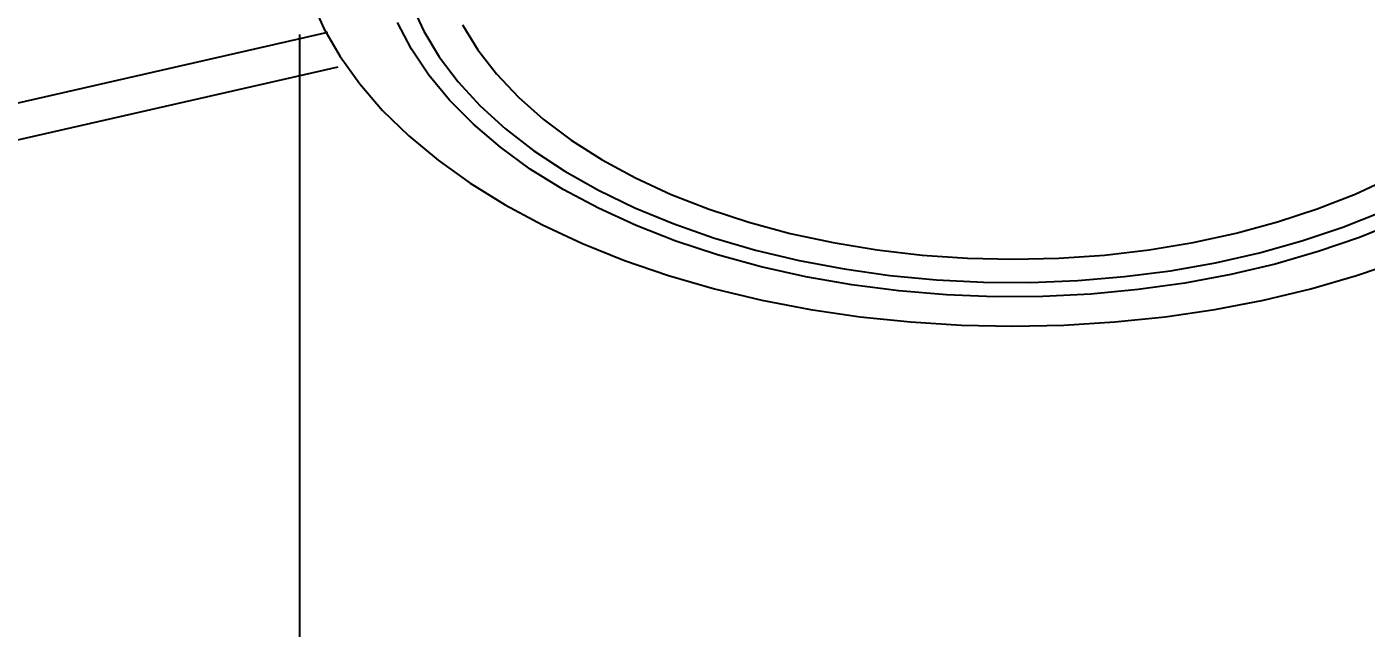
# Model space of a CAD drawing. Header units: millimetres. Extents: x 14 to 828, y 15 to 581.
# Drawn here: x 608.35 to 625.46, y 496.85 to 504.53 of the extents above; entities that cross this region are included whole.
import ezdxf

# ---------------------------------------------------------------- set-up
doc = ezdxf.new("R2010")
doc.units = ezdxf.units.MM
doc.header["$LTSCALE"] = 0.2
doc.layers.get('Defpoints').update_dxf_attribs({"color": 5})
doc.layers.add('1_シンボル', color=2, linetype='Continuous')
doc.layers.add('1_寸法', color=7, linetype='Continuous')
doc.styles.add('Dim', font='simplex.shx', dxfattribs={"width": 0.8, "bigfont": 'extfont2.shx'})
doc.dimstyles.new('1-1', dxfattribs={"dimtxt": 3, "dimasz": 0.75, "dimexe": 0, "dimexo": 1, "dimgap": 0.5, "dimtad": 1, "dimdec": 0, "dimtxsty": 'Dim', "dimblk": 'DOT', "dimcen": 2.5, "dimadec": 0, "dimazin": 0, "dimtfac": 1, "dimtdec": 0, "dimtix": 1, "dimtmove": 2, "dimatfit": 3, "dimldrblk": '引出', "dimfxl": 1, "dimlwd": -1, "dimlwe": -1, "dimarcsym": 0})

# ---------------------------------------------------------------- blocks, each defined once
blk = doc.blocks.new('_Dot')
at = {"color": 0, "linetype": 'ByBlock', "lineweight": -2}
blk.add_line((-0.5, 0), (-1, 0), dxfattribs=at)
at = {"color": 0, "linetype": 'ByBlock', "const_width": 0.5}
blk.add_lwpolyline([(-0.25, 0, 1), (0.25, 0, 1)], format="xyb", close=True, dxfattribs=at)
blk = doc.blocks.new('*D13')
at = {"layer": '1_寸法', "color": 0, "transparency": 16777216}
for p, q in [((630.096, 505.184), (630.096, 486.075)), ((611.833, 504.43), (611.833, 486.075)), ((612.583, 486.075), (629.346, 486.075))]:
    blk.add_line(p, q, dxfattribs=at)
at = {"layer": 'Defpoints', "color": 0, "transparency": 16777216}
for p in [(630.096, 506.184), (611.833, 505.43), (630.096, 486.075)]:
    blk.add_point(p, dxfattribs=at)
at = {"layer": '1_寸法', "color": 0, "transparency": 16777216, "xscale": 0.75, "yscale": 0.75, "zscale": 0.75, "rotation": 180}
blk.add_blockref('_Dot', (611.833, 486.075), dxfattribs=at)
at = {"layer": '1_寸法', "color": 0, "transparency": 16777216, "xscale": 0.75, "yscale": 0.75, "zscale": 0.75}
blk.add_blockref('_Dot', (630.096, 486.075), dxfattribs=at)
at = {"layer": '1_寸法', "color": 0, "transparency": 16777216, "insert": (620.965, 488.075), "char_height": 3, "attachment_point": 5, "style": 'Dim'}
blk.add_mtext('%%C85', dxfattribs=at)
blk = doc.blocks.new('引出')
at = {"color": 0, "linetype": 'ByBlock', "lineweight": -2}
for p, q in [((-3.864, 1.035), (0, 0)), ((0, 0), (-1, 0))]:
    blk.add_line(p, q, dxfattribs=at)

msp = doc.modelspace()

# ---------------------------------------------------------------- linework, layer by layer
at = {"layer": '1_シンボル', "color": 7}
for points in [[(611.984, 504.87), (612.146, 504.504), (612.353, 504.146), (612.603, 503.797), (612.896, 503.459), (613.23, 503.134), (613.603, 502.824), (614.014, 502.53), (614.46, 502.253), (614.938, 501.996), (615.448, 501.759), (615.986, 501.543), (616.548, 501.351), (617.133, 501.181), (617.738, 501.037), (618.359, 500.918), (618.993, 500.824), (619.637, 500.757), (620.287, 500.717), (620.941, 500.703), (621.595, 500.717), (622.246, 500.757), (622.89, 500.824), (623.524, 500.918), (624.145, 501.037), (624.749, 501.181), (625.334, 501.351), (625.897, 501.543)], [(613.266, 504.807), (613.42, 504.471), (613.619, 504.143), (613.86, 503.824), (614.143, 503.517), (614.466, 503.223), (614.827, 502.944), (615.224, 502.683), (615.654, 502.439), (616.116, 502.215), (616.605, 502.013), (617.12, 501.832), (617.658, 501.675), (618.215, 501.542), (618.788, 501.434), (619.373, 501.351), (619.968, 501.295), (620.568, 501.265), (621.171, 501.262), (621.772, 501.286), (622.369, 501.336), (622.957, 501.412), (623.533, 501.514), (624.094, 501.641), (624.636, 501.792), (625.157, 501.968), (625.653, 502.165)], [(582.274, 497.631), (612.197, 504.459)], [(625.874, 502.042), (625.372, 501.837), (624.845, 501.655), (624.295, 501.496), (623.726, 501.362), (623.142, 501.253), (622.544, 501.17), (621.938, 501.113), (621.325, 501.083), (620.711, 501.079), (620.098, 501.103), (619.489, 501.153), (618.889, 501.23), (618.301, 501.332), (617.728, 501.46), (617.173, 501.613), (616.64, 501.789), (616.132, 501.988), (615.651, 502.209), (615.2, 502.45), (614.782, 502.71), (614.4, 502.988), (614.055, 503.282), (613.749, 503.589), (613.485, 503.91), (613.263, 504.24), (613.086, 504.58)], [(613.917, 504.55), (614.112, 504.232), (614.349, 503.924), (614.629, 503.628), (614.948, 503.345), (615.305, 503.078), (615.698, 502.828), (616.123, 502.597), (616.58, 502.386), (617.064, 502.197), (617.572, 502.03), (618.102, 501.888), (618.65, 501.77), (619.212, 501.677), (619.785, 501.611), (620.365, 501.571), (620.949, 501.558), (621.533, 501.572), (622.113, 501.612), (622.686, 501.679), (623.248, 501.773), (623.795, 501.891), (624.325, 502.034), (624.832, 502.201), (625.316, 502.391), (625.771, 502.603)], [(582.274, 497.171), (612.328, 504.014)]]:
    msp.add_lwpolyline(points, dxfattribs=at)

# ---------------------------------------------------------------- dimensions: what is measured, and where the dimension line sits
at = {"layer": '1_寸法'}
dim = msp.add_linear_dim(base=(630.096, 486.075), p1=(611.833, 505.43), p2=(630.096, 506.184), text='%%C85', dimstyle='1-1', dxfattribs=at)
dim.commit()
dim.dimension.update_dxf_attribs({"geometry": '*D13', "text_midpoint": (620.965, 488.075)})

doc.saveas('drawing.dxf')
